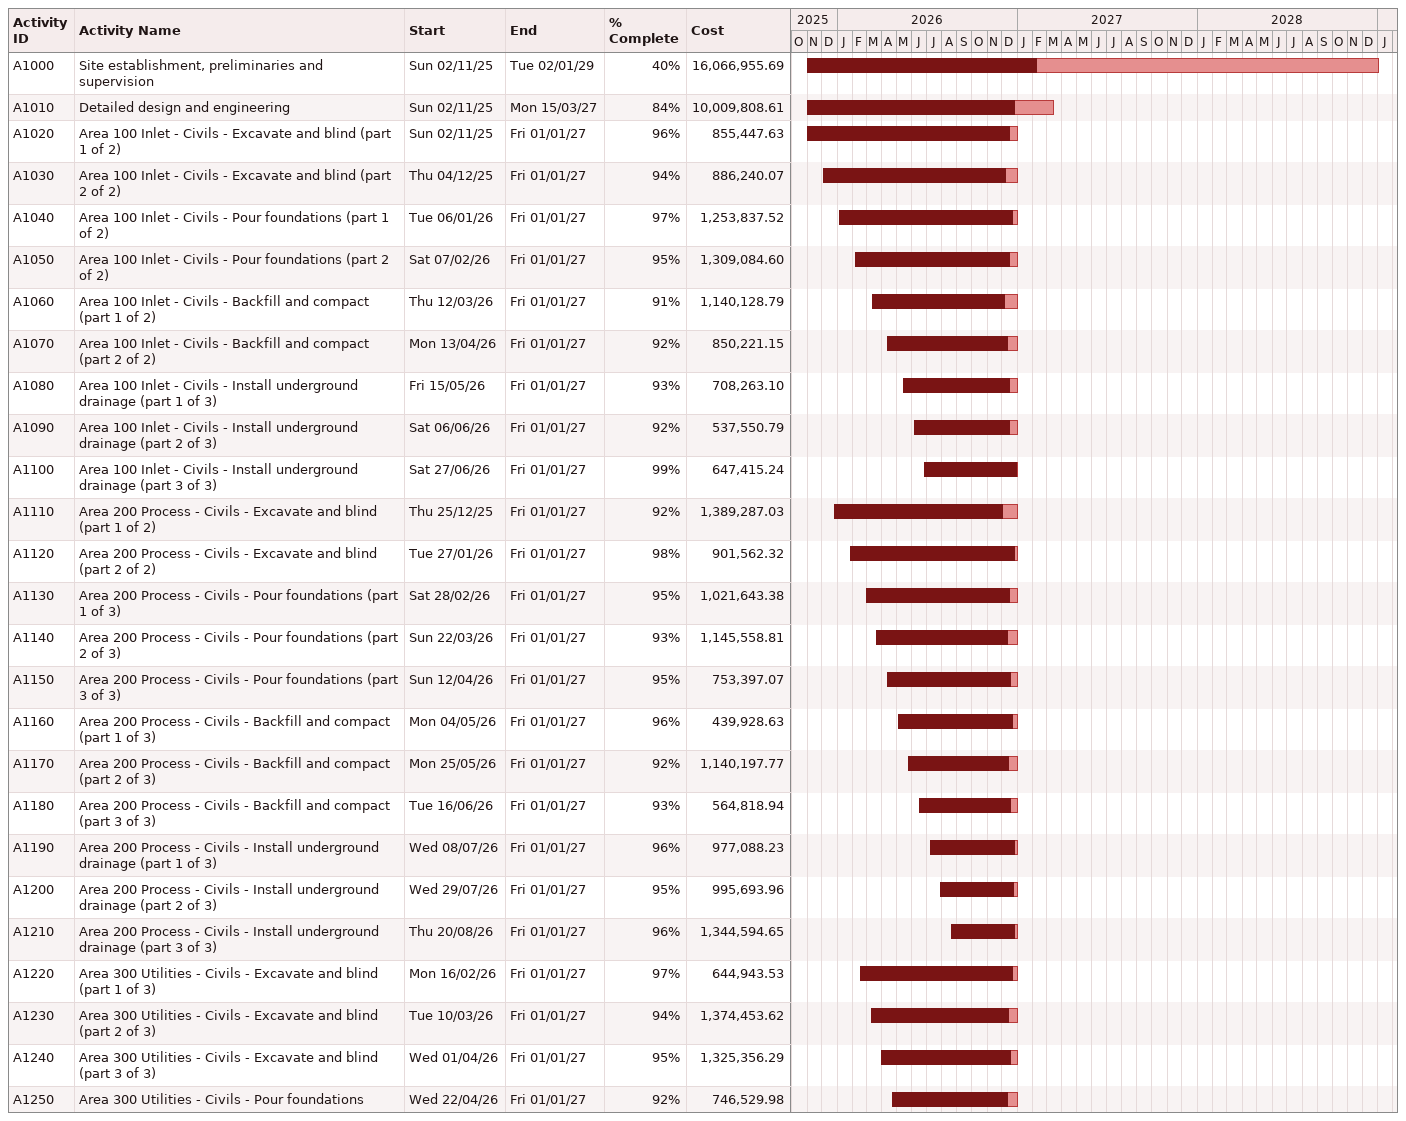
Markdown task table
| ID | Task | Start | Finish | % complete | Cost |
|---|---|---|---|---|---|
| A1000 | Site establishment, preliminaries and supervision | 2025-11-02 | 2029-01-02 | 40 | 16066955.69 |
| A1010 | Detailed design and engineering | 2025-11-02 | 2027-03-15 | 84 | 10009808.61 |
| A1020 | Area 100 Inlet - Civils - Excavate and blind (part 1 of 2) | 2025-11-02 | 2027-01-01 | 96 | 855447.63 |
| A1030 | Area 100 Inlet - Civils - Excavate and blind (part 2 of 2) | 2025-12-04 | 2027-01-01 | 94 | 886240.07 |
| A1040 | Area 100 Inlet - Civils - Pour foundations (part 1 of 2) | 2026-01-06 | 2027-01-01 | 97 | 1253837.52 |
| A1050 | Area 100 Inlet - Civils - Pour foundations (part 2 of 2) | 2026-02-07 | 2027-01-01 | 95 | 1309084.60 |
| A1060 | Area 100 Inlet - Civils - Backfill and compact (part 1 of 2) | 2026-03-12 | 2027-01-01 | 91 | 1140128.79 |
| A1070 | Area 100 Inlet - Civils - Backfill and compact (part 2 of 2) | 2026-04-13 | 2027-01-01 | 92 | 850221.15 |
| A1080 | Area 100 Inlet - Civils - Install underground drainage (part 1 of 3) | 2026-05-15 | 2027-01-01 | 93 | 708263.10 |
| A1090 | Area 100 Inlet - Civils - Install underground drainage (part 2 of 3) | 2026-06-06 | 2027-01-01 | 92 | 537550.79 |
| A1100 | Area 100 Inlet - Civils - Install underground drainage (part 3 of 3) | 2026-06-27 | 2027-01-01 | 99 | 647415.24 |
| A1110 | Area 200 Process - Civils - Excavate and blind (part 1 of 2) | 2025-12-25 | 2027-01-01 | 92 | 1389287.03 |
| A1120 | Area 200 Process - Civils - Excavate and blind (part 2 of 2) | 2026-01-27 | 2027-01-01 | 98 | 901562.32 |
| A1130 | Area 200 Process - Civils - Pour foundations (part 1 of 3) | 2026-02-28 | 2027-01-01 | 95 | 1021643.38 |
| A1140 | Area 200 Process - Civils - Pour foundations (part 2 of 3) | 2026-03-22 | 2027-01-01 | 93 | 1145558.81 |
| A1150 | Area 200 Process - Civils - Pour foundations (part 3 of 3) | 2026-04-12 | 2027-01-01 | 95 | 753397.07 |
| A1160 | Area 200 Process - Civils - Backfill and compact (part 1 of 3) | 2026-05-04 | 2027-01-01 | 96 | 439928.63 |
| A1170 | Area 200 Process - Civils - Backfill and compact (part 2 of 3) | 2026-05-25 | 2027-01-01 | 92 | 1140197.77 |
| A1180 | Area 200 Process - Civils - Backfill and compact (part 3 of 3) | 2026-06-16 | 2027-01-01 | 93 | 564818.94 |
| A1190 | Area 200 Process - Civils - Install underground drainage (part 1 of 3) | 2026-07-08 | 2027-01-01 | 96 | 977088.23 |
| A1200 | Area 200 Process - Civils - Install underground drainage (part 2 of 3) | 2026-07-29 | 2027-01-01 | 95 | 995693.96 |
| A1210 | Area 200 Process - Civils - Install underground drainage (part 3 of 3) | 2026-08-20 | 2027-01-01 | 96 | 1344594.65 |
| A1220 | Area 300 Utilities - Civils - Excavate and blind (part 1 of 3) | 2026-02-16 | 2027-01-01 | 97 | 644943.53 |
| A1230 | Area 300 Utilities - Civils - Excavate and blind (part 2 of 3) | 2026-03-10 | 2027-01-01 | 94 | 1374453.62 |
| A1240 | Area 300 Utilities - Civils - Excavate and blind (part 3 of 3) | 2026-04-01 | 2027-01-01 | 95 | 1325356.29 |
| A1250 | Area 300 Utilities - Civils - Pour foundations | 2026-04-22 | 2027-01-01 | 92 | 746529.98 |
